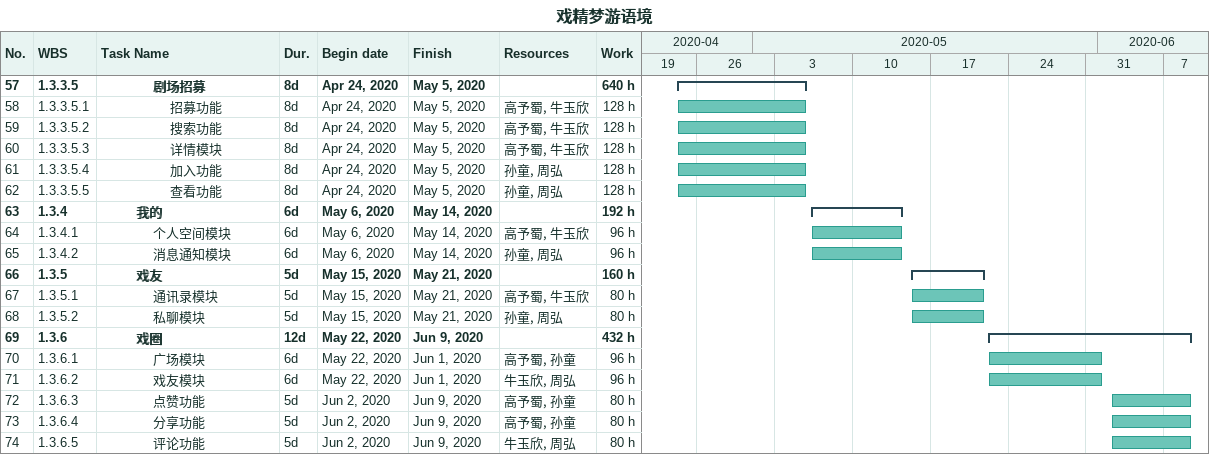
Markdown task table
戏精梦游语境

| ID | WBS | Task | Duration | Start | Finish | Resources | Work (h) |
|---|---|---|---|---|---|---|---|
| 57 | 1.3.3.5 | **剧场招募** | 8d | 2020-04-24 | 2020-05-05 |  | 640 |
| 58 | 1.3.3.5.1 | 招募功能 | 8d | 2020-04-24 | 2020-05-05 | 高予蜀, 牛玉欣 | 128 |
| 59 | 1.3.3.5.2 | 搜索功能 | 8d | 2020-04-24 | 2020-05-05 | 高予蜀, 牛玉欣 | 128 |
| 60 | 1.3.3.5.3 | 详情模块 | 8d | 2020-04-24 | 2020-05-05 | 高予蜀, 牛玉欣 | 128 |
| 61 | 1.3.3.5.4 | 加入功能 | 8d | 2020-04-24 | 2020-05-05 | 孙童, 周弘 | 128 |
| 62 | 1.3.3.5.5 | 查看功能 | 8d | 2020-04-24 | 2020-05-05 | 孙童, 周弘 | 128 |
| 63 | 1.3.4 | **我的** | 6d | 2020-05-06 | 2020-05-14 |  | 192 |
| 64 | 1.3.4.1 | 个人空间模块 | 6d | 2020-05-06 | 2020-05-14 | 高予蜀, 牛玉欣 | 96 |
| 65 | 1.3.4.2 | 消息通知模块 | 6d | 2020-05-06 | 2020-05-14 | 孙童, 周弘 | 96 |
| 66 | 1.3.5 | **戏友** | 5d | 2020-05-15 | 2020-05-21 |  | 160 |
| 67 | 1.3.5.1 | 通讯录模块 | 5d | 2020-05-15 | 2020-05-21 | 高予蜀, 牛玉欣 | 80 |
| 68 | 1.3.5.2 | 私聊模块 | 5d | 2020-05-15 | 2020-05-21 | 孙童, 周弘 | 80 |
| 69 | 1.3.6 | **戏圈** | 12d | 2020-05-22 | 2020-06-09 |  | 432 |
| 70 | 1.3.6.1 | 广场模块 | 6d | 2020-05-22 | 2020-06-01 | 高予蜀, 孙童 | 96 |
| 71 | 1.3.6.2 | 戏友模块 | 6d | 2020-05-22 | 2020-06-01 | 牛玉欣, 周弘 | 96 |
| 72 | 1.3.6.3 | 点赞功能 | 5d | 2020-06-02 | 2020-06-09 | 高予蜀, 孙童 | 80 |
| 73 | 1.3.6.4 | 分享功能 | 5d | 2020-06-02 | 2020-06-09 | 高予蜀, 孙童 | 80 |
| 74 | 1.3.6.5 | 评论功能 | 5d | 2020-06-02 | 2020-06-09 | 牛玉欣, 周弘 | 80 |
